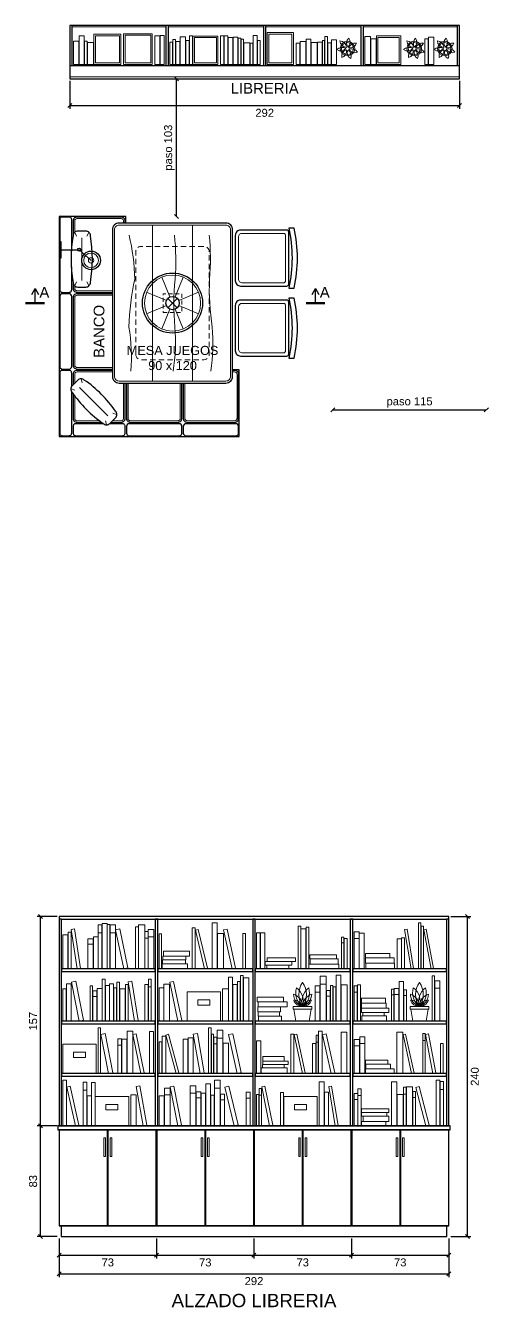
# Model space of a CAD drawing. Header units: centimetres. Extents: x -25 to 947, y -655 to 308.
# Drawn here: x -25 to 322, y -653 to 308 of the extents above; entities that cross this region are included whole.
import ezdxf

# ---------------------------------------------------------------- set-up
doc = ezdxf.new("R2010")
doc.units = ezdxf.units.CM
for name, color, linetype in [('LJ-ALZADOS', 3, 'Continuous'), ('LJ-COTAS', 1, 'Continuous'), ('LJ-ILUMINACION', 6, 'Continuous'), ('LJ-MOBILIARIO', 3, 'Continuous'), ('LJ-TEXTOS', 7, 'Continuous')]:
    doc.layers.add(name, color=color, linetype=linetype)
doc.styles.add('LJ', font='arial.ttf')

# ---------------------------------------------------------------- blocks, each defined once
blk = doc.blocks.new('LJ_LIBRERIA_292x40_4MOD_DET')
at = {"color": 8, "lineweight": 13}
for p, q in [((1.9, -0.8), (72.05, -0.8)), ((73.95, -0.8), (145.05, -0.8)), ((146.95, -0.8), (218.05, -0.8)), ((219.95, -0.8), (290.1, -0.8)), ((0, -38.5), (292, -38.5))]:
    blk.add_line(p, q, dxfattribs=at)
blk.add_line((0, -30), (292, -30))
for points in [[(0, -40), (292, -40), (292, 0), (0, 0)], [(0, -30), (1.9, -30), (1.9, 0), (0, 0)], [(72.05, -30), (73.95, -30), (73.95, 0), (72.05, 0)], [(145.05, -30), (146.95, -30), (146.95, 0), (145.05, 0)], [(218.05, -30), (219.95, -30), (219.95, 0), (218.05, 0)], [(290.1, -30), (292, -30), (292, 0), (290.1, 0)]]:
    blk.add_lwpolyline(points, close=True)
for points in [[(7.01, -29.2), (10.91, -29.2), (10.91, -7.62), (7.01, -7.62)], [(18.02, -29.2), (38.39, -29.2), (38.39, -6.42), (18.02, -6.42)], [(19.22, -28), (37.19, -28), (37.19, -7.62), (19.22, -7.62)], [(40.39, -29.2), (61.83, -29.2), (61.83, -6.07), (40.39, -6.07)], [(41.59, -28), (60.63, -28), (60.63, -7.27), (41.59, -7.27)], [(63.83, -29.2), (67.43, -29.2), (67.43, -7.75), (63.83, -7.75)], [(67.68, -29.2), (70.65, -29.2), (70.65, -7.29), (67.68, -7.29)], [(82.62, -29.2), (86.58, -29.2), (86.58, -8.42), (82.62, -8.42)], [(89.62, -29.2), (92, -29.2), (92, -7.72), (89.62, -7.72)], [(92.25, -29.2), (111, -29.2), (111, -7.8), (92.25, -7.8)], [(93.45, -28), (109.8, -28), (109.8, -9), (93.45, -9)], [(113, -29.2), (115.48, -29.2), (115.48, -7.67), (113, -7.67)], [(115.73, -29.2), (118.3, -29.2), (118.3, -7.63), (115.73, -7.63)], [(118.55, -29.2), (122.08, -29.2), (122.08, -8.85), (118.55, -8.85)], [(122.33, -29.2), (125.87, -29.2), (125.87, -8.71), (122.33, -8.71)], [(126.12, -29.2), (128.22, -29.2), (128.22, -9.33), (126.12, -9.33)], [(137.42, -29.2), (140.43, -29.2), (140.43, -7.33), (137.42, -7.33)], [(147.95, -29.2), (167.5, -29.2), (167.5, -5.24), (147.95, -5.24)], [(149.15, -28), (166.3, -28), (166.3, -6.44), (149.15, -6.44)], [(191.16, -29.2), (193.16, -29.2), (193.16, -8.04), (191.16, -8.04)], [(220.95, -29.2), (225.21, -29.2), (225.21, -8.14), (220.95, -8.14)], [(229.63, -29.2), (248.02, -29.2), (248.02, -7.58), (229.63, -7.58)], [(230.83, -28), (246.82, -28), (246.82, -8.78), (230.83, -8.78)], [(268.61, -29.2), (272.65, -29.2), (272.65, -8.7), (268.61, -8.7)], [(2.9, -29.2), (6.76, -29.2), (6.76, -11.56), (2.9, -11.56)], [(11.16, -29.2), (12.98, -29.2), (12.98, -11.76), (11.16, -11.76)], [(13.23, -29.2), (17.77, -29.2), (17.77, -12.77), (13.23, -12.77)], [(74.95, -29.2), (76.94, -29.2), (76.94, -12.42), (74.95, -12.42)], [(77.19, -29.2), (79.1, -29.2), (79.1, -10.38), (77.19, -10.38)], [(79.35, -29.2), (82.37, -29.2), (82.37, -11.82), (79.35, -11.82)], [(86.83, -29.2), (89.37, -29.2), (89.37, -11.2), (86.83, -11.2)], [(128.47, -29.2), (130.19, -29.2), (130.19, -10.27), (128.47, -10.27)], [(130.44, -29.2), (134.91, -29.2), (134.91, -12.91), (130.44, -12.91)], [(135.16, -29.2), (137.17, -29.2), (137.17, -13.04), (135.16, -13.04)], [(140.68, -29.2), (142.64, -29.2), (142.64, -11.12), (140.68, -11.12)], [(169.5, -29.2), (172.41, -29.2), (172.41, -13.14), (169.5, -13.14)], [(172.66, -29.2), (176.89, -29.2), (176.89, -11.89), (172.66, -11.89)], [(177.14, -29.2), (180.51, -29.2), (180.51, -10.07), (177.14, -10.07)], [(180.76, -29.2), (185.22, -29.2), (185.22, -12.75), (180.76, -12.75)], [(185.47, -29.2), (188.97, -29.2), (188.97, -12.5), (185.47, -12.5)], [(189.22, -29.2), (190.91, -29.2), (190.91, -11.04), (189.22, -11.04)], [(193.41, -29.2), (195.74, -29.2), (195.74, -12.87), (193.41, -12.87)], [(195.99, -29.2), (199.73, -29.2), (199.73, -10.65), (195.99, -10.65)], [(225.46, -29.2), (229.38, -29.2), (229.38, -9.9), (225.46, -9.9)], [(266.02, -29.2), (268.36, -29.2), (268.36, -9.96), (266.02, -9.96)]]:
    blk.add_lwpolyline(points, close=True, dxfattribs=at)
for points in [[(208.28, -16.14, 0.38), (208.96, -9.29, 0.38)], [(258.31, -16.14, 0.38), (259, -9.29, 0.38)], [(281.2, -16.14, 0.38), (281.88, -9.29, 0.38)], [(206.88, -17.15, 0.38), (200.05, -18.01, 0.38)], [(207.34, -16.31, 0.38), (202.41, -11.5, 0.38)], [(207.26, -18.03, 0.38), (203.67, -23.91, 0.38)], [(208.18, -18.28, 0.38), (210.53, -24.76, 0.38)], [(208.95, -17.73, 0.38), (215.48, -19.92, 0.38)], [(209, -16.77, 0.38), (214.78, -13.03, 0.38)], [(256.92, -17.15, 0.38), (250.08, -18.01, 0.38)], [(257.37, -16.31, 0.38), (252.44, -11.5, 0.38)], [(257.29, -18.03, 0.38), (253.7, -23.91, 0.38)], [(258.21, -18.28, 0.38), (260.57, -24.76, 0.38)], [(258.98, -17.73, 0.38), (265.51, -19.92, 0.38)], [(259.03, -16.77, 0.38), (264.82, -13.03, 0.38)], [(279.8, -17.15, 0.38), (272.96, -18.01, 0.38)], [(280.26, -16.31, 0.38), (275.32, -11.5, 0.38)], [(280.17, -18.03, 0.38), (276.58, -23.91, 0.38)], [(281.09, -18.28, 0.38), (283.45, -24.76, 0.38)], [(281.87, -17.73, 0.38), (288.4, -19.92, 0.38)], [(281.91, -16.77, 0.38), (287.7, -13.03, 0.38)]]:
    blk.add_lwpolyline(points, format="xyb", close=True, dxfattribs=at)
for centre, radius in [((207.98, -17.2), 5.5), ((207.98, -17.2), 4.51), ((258.02, -17.2), 5.5), ((258.02, -17.2), 4.51), ((280.9, -17.2), 5.5), ((280.9, -17.2), 4.51)]:
    blk.add_circle(centre, radius, dxfattribs=at)
blk = doc.blocks.new('LJ_RINCON_135x165x50_MESA_90x120_DET')
at = {"color": 8, "lineweight": 13}
for p, q in [((70, 41.5), (70, 158.5)), ((100, 41.5), (100, 158.5)), ((57.6, 139.39), (57.5, 138.5)), ((57.5, 138.5), (57.5, 135.58)), ((57.66, 139.56), (57.6, 139.39)), ((59.01, 141.63), (59, 141.63)), ((59.76, 142.1), (59.01, 141.63)), ((60.61, 142.4), (59.76, 142.1)), ((61.5, 142.5), (60.61, 142.4)), ((62.81, 142.5), (61.5, 142.5)), ((69.31, 142.5), (65.31, 142.5)), ((75.81, 142.5), (71.81, 142.5)), ((82.31, 142.5), (78.31, 142.5)), ((88.81, 142.5), (84.81, 142.5)), ((95.31, 142.5), (91.31, 142.5)), ((101.81, 142.5), (97.81, 142.5)), ((108.31, 142.5), (104.31, 142.5)), ((110.99, 141.63), (110.67, 141.83)), ((111.63, 140.99), (110.99, 141.63)), ((112.1, 140.24), (111.63, 140.99)), ((112.4, 139.39), (112.1, 140.24)), ((112.5, 138.5), (112.4, 139.39)), ((112.5, 138.46), (112.5, 138.5)), ((112.5, 131.96), (112.5, 135.96)), ((57.5, 133.08), (57.5, 129.08)), ((57.5, 126.58), (57.5, 122.58)), ((112.5, 125.46), (112.5, 129.46)), ((57.5, 120.08), (57.5, 116.08)), ((112.5, 118.96), (112.5, 122.96)), ((112.5, 112.46), (112.5, 116.46)), ((57.5, 113.58), (57.5, 109.58)), ((57.5, 107.08), (57.5, 103.08)), ((80, 107), (78, 107)), ((78, 107), (78, 106)), ((85, 107), (82, 107)), ((90, 107), (87, 107)), ((92, 104), (92, 107)), ((112.5, 105.96), (112.5, 109.96)), ((57.5, 100.58), (57.5, 96.58)), ((78, 104), (78, 101)), ((78, 99), (78, 96)), ((92, 99), (92, 102)), ((92, 94), (92, 97)), ((112.5, 99.46), (112.5, 103.46)), ((112.5, 92.96), (112.5, 96.96)), ((57.5, 94.08), (57.5, 90.08)), ((57.5, 87.58), (57.5, 83.58)), ((78, 94), (78, 93)), ((78, 93), (81, 93)), ((83, 93), (86, 93)), ((88, 93), (91, 93)), ((112.5, 86.46), (112.5, 90.46)), ((57.5, 81.08), (57.5, 77.08)), ((112.5, 79.96), (112.5, 83.96)), ((112.5, 73.46), (112.5, 77.46)), ((57.5, 74.58), (57.5, 70.58)), ((57.5, 68.08), (57.5, 64.08)), ((112.5, 66.96), (112.5, 70.96)), ((57.5, 61.58), (57.5, 61.5)), ((57.5, 61.5), (57.6, 60.61)), ((57.6, 60.61), (57.9, 59.76)), ((57.9, 59.76), (58.37, 59.01)), ((58.37, 59.01), (59.01, 58.37)), ((59.01, 58.37), (59.36, 58.15)), ((109.39, 57.6), (110.24, 57.9)), ((110.24, 57.9), (110.99, 58.37)), ((110.99, 58.37), (111.02, 58.4)), ((112.35, 60.47), (112.4, 60.61)), ((112.4, 60.61), (112.5, 61.5)), ((112.5, 61.5), (112.5, 64.46)), ((61.73, 57.5), (65.73, 57.5)), ((68.23, 57.5), (72.23, 57.5)), ((74.73, 57.5), (78.73, 57.5)), ((81.23, 57.5), (85.23, 57.5)), ((87.73, 57.5), (91.73, 57.5)), ((94.23, 57.5), (98.23, 57.5)), ((100.73, 57.5), (104.73, 57.5)), ((107.23, 57.5), (108.5, 57.5)), ((108.5, 57.5), (109.39, 57.6))]:
    blk.add_line(p, q, dxfattribs=at)
for points in [[(50, 159.95), (50, 165), (0, 165), (0, 0)], [(9.5, 138.83), (9.5, 162.5), (9.45, 162.95), (9.3, 163.37), (9.06, 163.75), (8.75, 164.06), (8.37, 164.3), (7.95, 164.45), (7.5, 164.5), (2.5, 164.5), (2.05, 164.45), (1.63, 164.3), (1.25, 164.06), (0.94, 163.75), (0.7, 163.37), (0.55, 162.95), (0.5, 162.5), (0.5, 110)], [(49.5, 159.95), (49.5, 161.5), (49.42, 162.17), (49.2, 162.8), (48.85, 163.37), (48.37, 163.85), (47.8, 164.2), (47.17, 164.42), (46.5, 164.5), (13.5, 164.5), (12.83, 164.42), (12.2, 164.2), (11.63, 163.85), (11.15, 163.37), (10.8, 162.8), (10.58, 162.17), (10.5, 161.5), (10.5, 150.5)], [(0.5, 110), (0.55, 109.55), (0.7, 109.13), (0.94, 108.75), (1.25, 108.44), (1.63, 108.2), (2.05, 108.05), (2.5, 108), (7.5, 108), (7.95, 108.05), (8.37, 108.2), (8.75, 108.44), (9.06, 108.75), (9.3, 109.13), (9.45, 109.55), (9.5, 110), (9.5, 127.17)], [(10.5, 115.5), (10.5, 111)], [(10.5, 111), (10.58, 110.33), (10.8, 109.7), (11.15, 109.13), (11.63, 108.65), (12.2, 108.3), (12.83, 108.08), (13.5, 108), (40.05, 108)], [(40.05, 107), (13.5, 107), (12.83, 106.92), (12.2, 106.7), (11.63, 106.35), (11.15, 105.87), (10.8, 105.3), (10.58, 104.67), (10.5, 104), (10.5, 53.5)], [(0, 0), (135, 0), (135, 50), (129.95, 50)], [(9.5, 37.72), (9.5, 47.5), (9.45, 47.95), (9.3, 48.37), (9.06, 48.75), (8.75, 49.06), (8.37, 49.3), (7.95, 49.45), (7.5, 49.5), (2.5, 49.5), (2.05, 49.45), (1.63, 49.3), (1.25, 49.06), (0.94, 48.75), (0.7, 48.37), (0.55, 47.95), (0.5, 47.5), (0.5, 2.5)], [(10.5, 53.5), (10.58, 52.83), (10.8, 52.2), (11.15, 51.63), (11.63, 51.15), (12.2, 50.8), (12.83, 50.58), (13.5, 50.5), (40.05, 50.5)], [(40.05, 49.5), (13.5, 49.5), (12.83, 49.42), (12.2, 49.2), (11.63, 48.85), (11.15, 48.37), (10.8, 47.8), (10.58, 47.17), (10.5, 46.5), (10.5, 38.78)], [(93, 13.5), (93.08, 12.83), (93.3, 12.2), (93.65, 11.63), (94.13, 11.15), (94.7, 10.8), (95.33, 10.58), (96, 10.5), (131.5, 10.5), (132.17, 10.58), (132.8, 10.8), (133.37, 11.15), (133.85, 11.63), (134.2, 12.2), (134.42, 12.83), (134.5, 13.5), (134.5, 46.5), (134.42, 47.17), (134.2, 47.8), (133.85, 48.37), (133.37, 48.85), (132.8, 49.2), (132.17, 49.42), (131.5, 49.5), (129.95, 49.5)], [(38.78, 10.5), (46.5, 10.5), (47.17, 10.58), (47.8, 10.8), (48.37, 11.15), (48.85, 11.63), (49.2, 12.2), (49.42, 12.83), (49.5, 13.5), (49.5, 40.05)], [(50.5, 13.5), (50.58, 12.83), (50.8, 12.2), (51.15, 11.63), (51.63, 11.15), (52.2, 10.8), (52.83, 10.58), (53.5, 10.5), (89, 10.5), (89.67, 10.58), (90.3, 10.8), (90.87, 11.15), (91.35, 11.63), (91.7, 12.2), (91.92, 12.83), (92, 13.5), (92, 40.05)], [(50.5, 40.05), (50.5, 13.5)], [(93, 40.05), (93, 13.5)], [(0.5, 2.5), (0.55, 2.05), (0.7, 1.63), (0.94, 1.25), (1.25, 0.94), (1.63, 0.7), (2.05, 0.55), (2.5, 0.5), (7.5, 0.5), (7.95, 0.55), (8.37, 0.7), (8.75, 0.94), (9.06, 1.25), (9.3, 1.63), (9.45, 2.05), (9.5, 2.5), (9.5, 33.37)], [(10.5, 32.15), (10.5, 13.5)], [(10.5, 13.5), (10.58, 12.83), (10.8, 12.2), (11.15, 11.63), (11.63, 11.15), (12.2, 10.8), (12.83, 10.58), (13.5, 10.5), (32.15, 10.5)], [(10.5, 2.5), (10.55, 2.05), (10.7, 1.63), (10.94, 1.25), (11.25, 0.94), (11.63, 0.7), (12.05, 0.55), (12.5, 0.5), (47.5, 0.5), (47.95, 0.55), (48.37, 0.7), (48.75, 0.94), (49.06, 1.25), (49.3, 1.63), (49.45, 2.05), (49.5, 2.5), (49.5, 7.5), (49.45, 7.95), (49.3, 8.37), (49.06, 8.75), (48.75, 9.06), (48.37, 9.3), (47.95, 9.45), (47.5, 9.5), (37.72, 9.5)], [(33.37, 9.5), (12.5, 9.5), (12.05, 9.45), (11.63, 9.3), (11.25, 9.06), (10.94, 8.75), (10.7, 8.37), (10.55, 7.95), (10.5, 7.5), (10.5, 2.5)]]:
    blk.add_lwpolyline(points)
for points in [[(23.5, 115.5, 0.085714), (23.5, 150.5, 0.414214), (20, 154), (14, 154, 0.414214), (10.5, 150.5, 0.085714), (10.5, 115.5, 0.414214), (14, 112), (20, 112, 0.414214)], [(40, 45, 0.414214), (45, 40), (125, 40, 0.414214), (130, 45), (130, 155, 0.414214), (125, 160), (45, 160, 0.414214), (40, 155)], [(0.5, 52.5, 0.414214), (2.5, 50.5), (7.5, 50.5, 0.414214), (9.5, 52.5), (9.5, 105, 0.414214), (7.5, 107), (2.5, 107, 0.414214), (0.5, 105)], [(9.74, 33.07, 0.090909), (33.07, 9.74, 0.414214), (38.02, 9.74), (42.26, 13.98, 0.414214), (42.26, 18.93, 0.090909), (18.93, 42.26, 0.414214), (13.98, 42.26), (9.74, 38.02, 0.414214)], [(50.5, 2.5, 0.414214), (52.5, 0.5), (90, 0.5, 0.414214), (92, 2.5), (92, 7.5, 0.414214), (90, 9.5), (52.5, 9.5, 0.414214), (50.5, 7.5)], [(93, 2.5, 0.414214), (95, 0.5), (132.5, 0.5, 0.414214), (134.5, 2.5), (134.5, 7.5, 0.414214), (132.5, 9.5), (95, 9.5, 0.414214), (93, 7.5)]]:
    blk.add_lwpolyline(points, format="xyb", close=True)
for points in [[(48.3, 159.95), (48.3, 161.5), (48.25, 161.9), (48.12, 162.28), (47.91, 162.62), (47.62, 162.91), (47.28, 163.12), (46.9, 163.25), (46.5, 163.3), (13.5, 163.3), (13.1, 163.25), (12.72, 163.12), (12.38, 162.91), (12.09, 162.62), (11.88, 162.28), (11.75, 161.9), (11.7, 161.5), (11.7, 153.12)], [(11.7, 152.8), (13.1, 150.2)], [(17, 117), (17, 149)], [(22.3, 152.8), (20.9, 150.2)], [(11.7, 113.2), (13.1, 115.8)], [(22.3, 113.2), (20.9, 115.8)], [(11.7, 112.88), (11.7, 111)], [(11.7, 111), (11.75, 110.6), (11.88, 110.22), (12.09, 109.88), (12.38, 109.59), (12.72, 109.38), (13.1, 109.25), (13.5, 109.2), (40.05, 109.2)], [(40.05, 105.8), (13.5, 105.8), (13.1, 105.75), (12.72, 105.62), (12.38, 105.41), (12.09, 105.12), (11.88, 104.78), (11.75, 104.4), (11.7, 104), (11.7, 53.5)], [(11.7, 53.5), (11.75, 53.1), (11.88, 52.72), (12.09, 52.38), (12.38, 52.09), (12.72, 51.88), (13.1, 51.75), (13.5, 51.7), (40.05, 51.7)], [(40.05, 48.3), (13.5, 48.3), (13.1, 48.25), (12.72, 48.12), (12.38, 47.91), (12.09, 47.62), (11.88, 47.28), (11.75, 46.9), (11.7, 46.5), (11.7, 39.98)], [(94.2, 13.5), (94.25, 13.1), (94.38, 12.72), (94.59, 12.38), (94.88, 12.09), (95.22, 11.88), (95.6, 11.75), (96, 11.7), (131.5, 11.7), (131.9, 11.75), (132.28, 11.88), (132.62, 12.09), (132.91, 12.38), (133.12, 12.72), (133.25, 13.1), (133.3, 13.5), (133.3, 46.5), (133.25, 46.9), (133.12, 47.28), (132.91, 47.62), (132.62, 47.91), (132.28, 48.12), (131.9, 48.25), (131.5, 48.3), (129.95, 48.3)], [(16.45, 43.04), (17.3, 40.21)], [(39.98, 11.7), (46.5, 11.7), (46.9, 11.75), (47.28, 11.88), (47.62, 12.09), (47.91, 12.38), (48.12, 12.72), (48.25, 13.1), (48.3, 13.5), (48.3, 40.05)], [(51.7, 13.5), (51.75, 13.1), (51.88, 12.72), (52.09, 12.38), (52.38, 12.09), (52.72, 11.88), (53.1, 11.75), (53.5, 11.7), (89, 11.7), (89.4, 11.75), (89.78, 11.88), (90.12, 12.09), (90.41, 12.38), (90.62, 12.72), (90.75, 13.1), (90.8, 13.5), (90.8, 40.05)], [(51.7, 40.05), (51.7, 13.5)], [(94.2, 40.05), (94.2, 13.5)], [(8.96, 35.55), (11.79, 34.7)], [(11.7, 30.71), (11.7, 13.5)], [(15.39, 36.61), (36.61, 15.39)], [(11.7, 13.5), (11.75, 13.1), (11.88, 12.72), (12.09, 12.38), (12.38, 12.09), (12.72, 11.88), (13.1, 11.75), (13.5, 11.7), (30.71, 11.7)], [(35.55, 8.96), (34.7, 11.79)], [(43.04, 16.45), (40.21, 17.3)]]:
    blk.add_lwpolyline(points, dxfattribs=at)
blk.add_lwpolyline([(41.5, 45, 0.414214), (45, 41.5), (125, 41.5, 0.414214), (128.5, 45), (128.5, 155, 0.414214), (125, 158.5), (45, 158.5, 0.414214), (41.5, 155)], format="xyb", close=True, dxfattribs=at)
for points in [[(53.84, 49, 0.06), (52.36, 82, -0.05), (56.8, 118, 0.05), (52.45, 151)], [(85.4, 49, 0.06), (86.81, 82, -0.05), (86.84, 118, 0.05), (86.37, 151)], [(113.6, 49, 0.06), (114.74, 82, -0.05), (112.72, 118, 0.05), (112.41, 151)]]:
    blk.add_lwpolyline(points, format="xyb", dxfattribs=at)
blk = doc.blocks.new('LJ_SILLA_45x47_DET')
for points in [[(-20, -17, 0.414214), (-16, -21), (18.5, -21, 0.414214), (20, -19.5), (20, 19.5, 0.414214), (18.5, 21), (-16, 21, 0.414214), (-20, 17)], [(20, -22.5), (24, -22.5, 0.111111), (24, 22.5), (20, 22.5, -0.111111)]]:
    blk.add_lwpolyline(points, format="xyb", close=True)
at = {"color": 8, "lineweight": 13}
blk.add_lwpolyline([(-17.5, -16, 0.414214), (-15, -18.5), (16.5, -18.5, 0.414214), (17.5, -17.5), (17.5, 17.5, 0.414214), (16.5, 18.5), (-15, 18.5, 0.414214), (-17.5, 16)], format="xyb", close=True, dxfattribs=at)
blk = doc.blocks.new('LJ_LAMPARA_D45_DET')
at = {"color": 8, "lineweight": 13}
for p, q in [((-1.91, 4.62), (-8.04, 19.4)), ((1.91, 4.62), (8.04, 19.4)), ((-4.62, 1.91), (-19.4, 8.04)), ((4.62, 1.91), (19.4, 8.04)), ((-4.62, -1.91), (-19.4, -8.04)), ((-1.91, -4.62), (-8.04, -19.4)), ((1.91, -4.62), (8.04, -19.4)), ((4.62, -1.91), (19.4, -8.04))]:
    blk.add_line(p, q, dxfattribs=at)
for p, q in [((-3.5, -3.5), (3.5, 3.5)), ((-3.5, 3.5), (3.5, -3.5))]:
    blk.add_line(p, q)
for radius in [22.5, 5]:
    blk.add_circle((0, 0), radius)
blk.add_circle((0, 0), 21, dxfattribs=at)
blk = doc.blocks.new('LJ_APLIQUE_DET')
blk.add_lwpolyline([(0, -6), (1.5, -6), (1.5, 6), (0, 6)], close=True)
blk.add_lwpolyline([(1.5, 0), (15, 0), (24, -8)])
for centre, radius in [((15, 0), 1.2), ((24, -8), 7)]:
    blk.add_circle(centre, radius)
at = {"color": 8, "lineweight": 13}
for radius in [5.5, 2]:
    blk.add_circle((24, -8), radius, dxfattribs=at)
blk = doc.blocks.new('LJ_LIBRERIA_ALZ_292x240_4MOD')
blk.add_line((1.9, 238.1), (290.1, 238.1))
at = {"color": 8, "lineweight": 13}
for p, q in [((29.41, 227.84), (32.02, 227.84)), ((38.31, 227.87), (42.2, 227.87)), ((64.36, 223.82), (66.65, 223.82)), ((66.85, 224.87), (70.87, 224.87)), ((220.95, 223.56), (224.66, 223.56)), ((21.59, 219.16), (25.62, 219.16)), ((211.59, 220.17), (213.25, 220.17)), ((66.95, 187.39), (68.89, 187.39)), ((191.93, 183.2), (195.3, 183.2)), ((195.5, 189.28), (200.09, 189.28)), ((220.95, 183.34), (223.32, 183.34)), ((281.38, 186.27), (285.08, 186.27)), ((25.25, 180.11), (28.35, 180.11)), ((200.29, 180.38), (202.99, 180.38)), ((248.99, 181.3), (250.85, 181.3)), ((251.05, 181.61), (254.58, 181.61)), ((258.19, 180.75), (260.19, 180.75)), ((115.97, 144.58), (118.24, 144.58)), ((118.44, 148.85), (122.62, 148.85)), ((192.44, 145.86), (194.15, 145.86)), ((225.19, 144.78), (228.97, 144.78)), ((272.35, 146.92), (274.31, 146.92)), ((44.11, 143.55), (46.89, 143.55)), ((220.95, 143.11), (224.99, 143.11)), ((18.14, 109.82), (20.76, 109.82)), ((78.9, 106.21), (83.13, 106.21)), ((98.21, 107.55), (102.51, 107.55)), ((116.42, 111.21), (120.77, 111.21)), ((149.88, 106), (151.65, 106)), ((223.86, 105.79), (226.16, 105.79)), ((257.99, 106.8), (259.9, 106.8)), ((285.45, 110.32), (287.96, 110.32)), ((102.71, 103.95), (106.13, 103.95)), ((120.97, 102.5), (124, 102.5)), ((140.25, 103.68), (143.11, 103.68)), ((220.95, 102.89), (223.66, 102.89)), ((264.86, 104.19), (266.98, 104.19))]:
    blk.add_line(p, q, dxfattribs=at)
for points in [[(0, 83), (292, 83), (292, 240), (0, 240)], [(0, 83), (1.9, 83), (1.9, 238.1), (0, 238.1)], [(72.05, 83), (73.95, 83), (73.95, 238.1), (72.05, 238.1)], [(145.05, 83), (146.95, 83), (146.95, 238.1), (145.05, 238.1)], [(218.05, 83), (219.95, 83), (219.95, 238.1), (218.05, 238.1)], [(290.1, 83), (292, 83), (292, 238.1), (290.1, 238.1)], [(1.9, 198.85), (72.05, 198.85), (72.05, 200.75), (1.9, 200.75)], [(73.95, 198.85), (145.05, 198.85), (145.05, 200.75), (73.95, 200.75)], [(146.95, 198.85), (218.05, 198.85), (218.05, 200.75), (146.95, 200.75)], [(219.95, 198.85), (290.1, 198.85), (290.1, 200.75), (219.95, 200.75)], [(1.9, 159.6), (72.05, 159.6), (72.05, 161.5), (1.9, 161.5)], [(73.95, 159.6), (145.05, 159.6), (145.05, 161.5), (73.95, 161.5)], [(146.95, 159.6), (218.05, 159.6), (218.05, 161.5), (146.95, 161.5)], [(219.95, 159.6), (290.1, 159.6), (290.1, 161.5), (219.95, 161.5)], [(1.9, 120.35), (72.05, 120.35), (72.05, 122.25), (1.9, 122.25)], [(73.95, 120.35), (145.05, 120.35), (145.05, 122.25), (73.95, 122.25)], [(146.95, 120.35), (218.05, 120.35), (218.05, 122.25), (146.95, 122.25)], [(219.95, 120.35), (290.1, 120.35), (290.1, 122.25), (219.95, 122.25)], [(-1, 80), (293, 80), (293, 83), (-1, 83)], [(0, 8), (292, 8), (292, 80), (0, 80)], [(0.2, 8.2), (36.35, 8.2), (36.35, 79.8), (0.2, 79.8)], [(36.65, 8.2), (72.8, 8.2), (72.8, 79.8), (36.65, 79.8)], [(73.2, 8.2), (109.35, 8.2), (109.35, 79.8), (73.2, 79.8)], [(109.65, 8.2), (145.8, 8.2), (145.8, 79.8), (109.65, 79.8)], [(146.2, 8.2), (182.35, 8.2), (182.35, 79.8), (146.2, 79.8)], [(182.65, 8.2), (218.8, 8.2), (218.8, 79.8), (182.65, 79.8)], [(219.2, 8.2), (255.35, 8.2), (255.35, 79.8), (219.2, 79.8)], [(255.65, 8.2), (291.8, 8.2), (291.8, 79.8), (255.65, 79.8)], [(1.5, 0), (290.5, 0), (290.5, 8), (1.5, 8)]]:
    blk.add_lwpolyline(points, close=True)
for points in [[(13.47, 200.75), (16.07, 201.13), (11.68, 230.69), (9.09, 230.31)], [(29.41, 200.75), (32.02, 200.75), (32.02, 233.78), (29.41, 233.78)], [(32.22, 200.75), (35.94, 200.75), (35.94, 234.87), (32.22, 234.87)], [(36.14, 200.75), (38.11, 200.75), (38.11, 233.91), (36.14, 233.91)], [(38.31, 200.75), (42.2, 200.75), (42.2, 233.82), (38.31, 233.82)], [(48.41, 200.75), (51.6, 201.42), (45.49, 230.67), (42.3, 230)], [(57.36, 200.75), (59.4, 200.75), (59.4, 232.34), (57.36, 232.34)], [(59.6, 200.75), (64.16, 200.75), (64.16, 233.65), (59.6, 233.65)], [(99.7, 200.75), (101.98, 200.75), (101.98, 231.49), (99.7, 231.49)], [(114.77, 200.75), (118.39, 200.75), (118.39, 235.25), (114.77, 235.25)], [(179.16, 200.75), (181, 200.75), (181, 232.8), (179.16, 232.8)], [(181.2, 200.75), (184.91, 200.75), (184.91, 230.74), (181.2, 230.74)], [(185.11, 200.75), (186.96, 200.75), (186.96, 232.07), (185.11, 232.07)], [(269.13, 200.75), (270.92, 200.75), (270.92, 235.18), (269.13, 235.18)], [(271.12, 200.75), (273.05, 200.75), (273.05, 232.85), (271.12, 232.85)], [(2.9, 200.75), (6.67, 200.75), (6.67, 226.17), (2.9, 226.17)], [(6.87, 200.75), (8.99, 200.75), (8.99, 228.37), (6.87, 228.37)], [(21.59, 200.75), (25.62, 200.75), (25.62, 223.21), (21.59, 223.21)], [(25.82, 200.75), (29.21, 200.75), (29.21, 224.7), (25.82, 224.7)], [(64.36, 200.75), (66.65, 200.75), (66.65, 228.88), (64.36, 228.88)], [(66.85, 200.75), (70.87, 200.75), (70.87, 230.17), (66.85, 230.17)], [(74.95, 200.75), (76.7, 200.75), (76.7, 226.97), (74.95, 226.97)], [(109.01, 200.75), (111.13, 201.25), (104.19, 230.32), (102.08, 229.81)], [(118.59, 200.75), (123.18, 200.75), (123.18, 227.37), (118.59, 227.37)], [(129.62, 200.75), (132.14, 201.3), (125.79, 230.5), (123.28, 229.95)], [(137.65, 200.75), (139.67, 200.75), (139.67, 227.3), (137.65, 227.3)], [(147.95, 200.75), (150.68, 200.75), (150.68, 227.77), (147.95, 227.77)], [(150.88, 200.75), (154.07, 200.75), (154.07, 227.86), (150.88, 227.86)], [(211.59, 200.75), (213.25, 200.75), (213.25, 224.44), (211.59, 224.44)], [(213.45, 200.75), (215.71, 200.75), (215.71, 223.56), (213.45, 223.56)], [(220.95, 200.75), (224.66, 200.75), (224.66, 228.57), (220.95, 228.57)], [(224.86, 200.75), (228.58, 200.75), (228.58, 227.6), (224.86, 227.6)], [(253.33, 200.75), (256.39, 200.75), (256.39, 223.22), (253.33, 223.22)], [(256.59, 200.75), (258.71, 200.75), (258.71, 224.01), (256.59, 224.01)], [(263.63, 200.75), (265.45, 201.05), (260.63, 230.53), (258.81, 230.24)], [(278.63, 200.75), (280.5, 201.1), (275.02, 230.47), (273.15, 230.12)], [(78.23, 210.24), (97.7, 210.24), (97.7, 213.91), (78.23, 213.91)], [(229.42, 209.03), (247.74, 209.03), (247.74, 212.38), (229.42, 212.38)], [(77.17, 200.75), (96.31, 200.75), (96.31, 204.48), (77.17, 204.48)], [(77.5, 204.48), (94.76, 204.48), (94.76, 207.52), (77.5, 207.52)], [(77.81, 207.52), (95.07, 207.52), (95.07, 210.24), (77.81, 210.24)], [(154.31, 203.49), (174.32, 203.49), (174.32, 206.3), (154.31, 206.3)], [(155.65, 200.75), (172, 200.75), (172, 203.49), (155.65, 203.49)], [(155.75, 206.3), (177.16, 206.3), (177.16, 209.06), (155.75, 209.06)], [(187.17, 200.75), (209.59, 200.75), (209.59, 204.33), (187.17, 204.33)], [(187.8, 208.15), (207.71, 208.15), (207.71, 211.25), (187.8, 211.25)], [(187.95, 204.33), (208.95, 204.33), (208.95, 208.15), (187.95, 208.15)], [(229.42, 205.02), (250.94, 205.02), (250.94, 209.03), (229.42, 209.03)], [(229.75, 200.75), (251.33, 200.75), (251.33, 205.02), (229.75, 205.02)], [(32.39, 161.5), (34.6, 161.5), (34.6, 192.9), (32.39, 192.9)], [(66.95, 161.5), (68.89, 161.5), (68.89, 193.08), (66.95, 193.08)], [(127.01, 161.5), (129.98, 161.5), (129.98, 194.5), (127.01, 194.5)], [(135.95, 161.5), (137.88, 161.5), (137.88, 195.78), (135.95, 195.78)], [(138.08, 161.5), (142.11, 161.5), (142.11, 193.9), (138.08, 193.9)], [(195.5, 161.5), (200.09, 161.5), (200.09, 195.37), (195.5, 195.37)], [(207.6, 161.5), (211.11, 161.5), (211.11, 196.1), (207.6, 196.1)], [(279.39, 161.5), (281.18, 161.5), (281.18, 195.52), (279.39, 195.52)], [(2.9, 161.5), (5.34, 161.5), (5.34, 185.73), (2.9, 185.73)], [(5.54, 161.5), (9.18, 161.5), (9.18, 189.44), (5.54, 189.44)], [(15.17, 161.5), (18.43, 162.16), (12.54, 191.45), (9.28, 190.79)], [(23.27, 161.5), (25.05, 161.5), (25.05, 188.09), (23.27, 188.09)], [(25.25, 161.5), (28.35, 161.5), (28.35, 184.2), (25.25, 184.2)], [(28.55, 161.5), (32.19, 161.5), (32.19, 186.12), (28.55, 186.12)], [(34.8, 161.5), (37.67, 161.5), (37.67, 188.15), (34.8, 188.15)], [(37.87, 161.5), (40.85, 161.5), (40.85, 189.41), (37.87, 189.41)], [(41.05, 161.5), (43.14, 161.5), (43.14, 186.47), (41.05, 186.47)], [(43.34, 161.5), (45.39, 161.5), (45.39, 190.69), (43.34, 190.69)], [(45.59, 161.5), (49.52, 161.5), (49.52, 185.7), (45.59, 185.7)], [(49.72, 161.5), (51.77, 161.5), (51.77, 189.03), (49.72, 189.03)], [(56.51, 161.5), (59.13, 161.91), (54.49, 191.43), (51.87, 191.02)], [(64.15, 161.5), (66.75, 161.5), (66.75, 189.06), (64.15, 189.06)], [(74.95, 161.5), (78.37, 161.5), (78.37, 186.53), (74.95, 186.53)], [(78.57, 161.5), (82.75, 161.5), (82.75, 189.18), (78.57, 189.18)], [(89.02, 161.5), (91.97, 162.12), (85.79, 191.36), (82.85, 190.73)], [(95.89, 161.5), (120.89, 161.5), (120.89, 183.5), (95.89, 183.5)], [(122.39, 161.5), (126.81, 161.5), (126.81, 185.73), (122.39, 185.73)], [(130.18, 161.5), (133.4, 161.5), (133.4, 188.95), (130.18, 188.95)], [(133.6, 161.5), (135.75, 161.5), (135.75, 191.24), (133.6, 191.24)], [(191.93, 161.5), (195.3, 161.5), (195.3, 187.96), (191.93, 187.96)], [(200.29, 161.5), (202.99, 161.5), (202.99, 184.52), (200.29, 184.52)], [(203.19, 161.5), (204.99, 161.5), (204.99, 188.35), (203.19, 188.35)], [(205.19, 161.5), (207.4, 161.5), (207.4, 187.39), (205.19, 187.39)], [(211.31, 161.5), (215.83, 161.5), (215.83, 188.87), (211.31, 188.87)], [(220.95, 161.5), (223.32, 161.5), (223.32, 188.13), (220.95, 188.13)], [(223.52, 161.5), (225.78, 161.5), (225.78, 188.66), (223.52, 188.66)], [(248.99, 161.5), (250.85, 161.5), (250.85, 185.64), (248.99, 185.64)], [(251.05, 161.5), (254.58, 161.5), (254.58, 186.03), (251.05, 186.03)], [(254.78, 161.5), (257.99, 161.5), (257.99, 191.26), (254.78, 191.26)], [(258.19, 161.5), (260.19, 161.5), (260.19, 184.97), (258.19, 184.97)], [(281.38, 161.5), (285.08, 161.5), (285.08, 191.71), (281.38, 191.71)], [(103.89, 173.6), (112.89, 173.6), (112.89, 177.6), (103.89, 177.6)], [(148.44, 176.13), (168.19, 176.13), (168.19, 179.62), (148.44, 179.62)], [(149.08, 172.24), (170.93, 172.24), (170.93, 176.13), (149.08, 176.13)], [(226.5, 171.27), (244.91, 171.27), (244.91, 175.14), (226.5, 175.14)], [(226.58, 175.14), (244.59, 175.14), (244.59, 178.7), (226.58, 178.7)], [(148.79, 168.54), (165.96, 168.54), (165.96, 172.24), (148.79, 172.24)], [(149.21, 165.32), (165.18, 165.32), (165.18, 168.54), (149.21, 168.54)], [(149.33, 161.5), (166.61, 161.5), (166.61, 165.32), (149.33, 165.32)], [(175.43, 170.5), (189.43, 170.5), (189.43, 172.5), (175.43, 172.5)], [(177.43, 161.5), (187.43, 161.5), (188.93, 170.5), (175.93, 170.5)], [(226.46, 168.11), (246.99, 168.11), (246.99, 171.27), (226.46, 171.27)], [(226.68, 161.5), (245.17, 161.5), (245.17, 165.43), (226.68, 165.43)], [(227.39, 165.43), (243.61, 165.43), (243.61, 168.11), (227.39, 168.11)], [(262.89, 170.5), (276.89, 170.5), (276.89, 172.5), (262.89, 172.5)], [(264.89, 161.5), (274.89, 161.5), (276.39, 170.5), (263.39, 170.5)], [(29.4, 122.25), (31.15, 122.25), (31.15, 156.43), (29.4, 156.43)], [(50.92, 122.25), (55.28, 122.25), (55.28, 154.04), (50.92, 154.04)], [(67.64, 122.25), (70.76, 122.25), (70.76, 153.82), (67.64, 153.82)], [(111.85, 122.25), (113.9, 122.25), (113.9, 156.51), (111.85, 156.51)], [(118.44, 122.25), (122.62, 122.25), (122.62, 154.69), (118.44, 154.69)], [(194.35, 122.25), (197.14, 122.25), (197.14, 154.12), (194.35, 154.12)], [(2.9, 122.25), (27.9, 122.25), (27.9, 144.25), (2.9, 144.25)], [(37.1, 122.25), (40.29, 122.89), (34.45, 152.19), (31.25, 151.55)], [(44.11, 122.25), (46.89, 122.25), (46.89, 148.23), (44.11, 148.23)], [(47.09, 122.25), (50.72, 122.25), (50.72, 147.94), (47.09, 147.94)], [(61.31, 122.25), (63.77, 122.75), (57.85, 152.03), (55.38, 151.54)], [(74.95, 122.25), (77.03, 122.25), (77.03, 146.09), (74.95, 146.09)], [(77.23, 122.25), (79.94, 122.25), (79.94, 150.24), (77.23, 150.24)], [(87.7, 122.25), (89.75, 122.79), (82.09, 151.67), (80.04, 151.13)], [(92.98, 122.25), (96.54, 122.25), (96.54, 148.06), (92.98, 148.06)], [(96.74, 122.25), (100.44, 122.25), (100.44, 149.04), (96.74, 149.04)], [(105.59, 122.25), (108.72, 122.79), (103.67, 152.24), (100.54, 151.7)], [(114.1, 122.25), (115.77, 122.25), (115.77, 151.82), (114.1, 151.82)], [(115.97, 122.25), (118.24, 122.25), (118.24, 149.48), (115.97, 149.48)], [(122.82, 122.25), (126.8, 122.25), (126.8, 144.91), (122.82, 144.91)], [(133.29, 122.25), (136.51, 122.95), (130.12, 152.14), (126.9, 151.44)], [(147.95, 122.25), (151.01, 122.25), (151.01, 146.89), (147.95, 146.89)], [(173.62, 122.25), (175.89, 122.25), (175.89, 151.76), (173.62, 151.76)], [(182.35, 122.25), (184.35, 122.69), (178, 151.88), (175.99, 151.45)], [(189.77, 122.25), (192.24, 122.25), (192.24, 144.87), (189.77, 144.87)], [(192.44, 122.25), (194.15, 122.25), (194.15, 151.04), (192.44, 151.04)], [(203.81, 122.25), (206.54, 122.87), (199.97, 152.01), (197.24, 151.4)], [(211.26, 122.25), (215.64, 122.25), (215.64, 153.3), (211.26, 153.3)], [(220.95, 122.25), (224.99, 122.25), (224.99, 147.69), (220.95, 147.69)], [(225.19, 122.25), (228.97, 122.25), (228.97, 149.73), (225.19, 149.73)], [(253.01, 122.25), (257.55, 122.25), (257.55, 153.19), (253.01, 153.19)], [(264.03, 122.25), (265.88, 122.66), (259.5, 151.85), (257.65, 151.44)], [(272.35, 122.25), (274.31, 122.25), (274.31, 152.34), (272.35, 152.34)], [(279.92, 122.25), (282.26, 122.69), (276.75, 152.06), (274.41, 151.62)], [(285.73, 122.25), (287.57, 122.25), (287.57, 144.89), (285.73, 144.89)], [(10.9, 134.35), (19.9, 134.35), (19.9, 138.35), (10.9, 138.35)], [(152.7, 131.42), (168.56, 131.42), (168.56, 135.15), (152.7, 135.15)], [(151.47, 122.25), (170.81, 122.25), (170.81, 126.61), (151.47, 126.61)], [(152.45, 126.61), (168.68, 126.61), (168.68, 129.01), (152.45, 129.01)], [(152.53, 129.01), (171.62, 129.01), (171.62, 131.42), (152.53, 131.42)], [(229.5, 129.19), (246.24, 129.19), (246.24, 132.16), (229.5, 132.16)], [(229.61, 122.25), (251.01, 122.25), (251.01, 125.84), (229.61, 125.84)], [(229.85, 125.84), (248.28, 125.84), (248.28, 129.19), (229.85, 129.19)], [(2.9, 83), (5.67, 83), (5.67, 117.18), (2.9, 117.18)], [(18.14, 83), (20.76, 83), (20.76, 115.71), (18.14, 115.71)], [(24.41, 83), (26.95, 83), (26.95, 115.53), (24.41, 115.53)], [(116.42, 83), (120.77, 83), (120.77, 117.4), (116.42, 117.4)], [(194.82, 83), (198.49, 83), (198.49, 115.97), (194.82, 115.97)], [(248.95, 83), (253.04, 83), (253.04, 115.93), (248.95, 115.93)], [(282.41, 83), (285.25, 83), (285.25, 117.17), (282.41, 117.17)], [(285.45, 83), (287.96, 83), (287.96, 116.31), (285.45, 116.31)], [(12.4, 83), (14.94, 83.58), (8.31, 112.71), (5.77, 112.14)], [(53.65, 83), (57.69, 83), (57.69, 106.26), (53.65, 106.26)], [(62.98, 83), (65.8, 83.5), (60.62, 112.92), (57.79, 112.43)], [(78.9, 83), (83.13, 83), (83.13, 111.31), (78.9, 111.31)], [(88.89, 83), (91.67, 83.53), (86, 112.87), (83.23, 112.34)], [(98.21, 83), (102.51, 83), (102.51, 112.94), (98.21, 112.94)], [(102.71, 83), (106.13, 83), (106.13, 108.54), (102.71, 108.54)], [(106.33, 83), (109.7, 83), (109.7, 107.6), (106.33, 107.6)], [(109.9, 83), (113.44, 83), (113.44, 114.54), (109.9, 114.54)], [(113.64, 83), (116.22, 83), (116.22, 106.06), (113.64, 106.06)], [(120.97, 83), (124, 83), (124, 106.78), (120.97, 106.78)], [(131.07, 83), (134.1, 83.73), (127.13, 112.78), (124.1, 112.06)], [(140.25, 83), (143.11, 83), (143.11, 108.22), (140.25, 108.22)], [(147.95, 83), (149.68, 83), (149.68, 106.46), (147.95, 106.46)], [(149.88, 83), (151.65, 83), (151.65, 111.05), (149.88, 111.05)], [(157.7, 83), (160.16, 83.5), (154.21, 112.78), (151.75, 112.28)], [(165.78, 83), (168.12, 83), (168.12, 108.02), (165.78, 108.02)], [(198.69, 83), (201.91, 83), (201.91, 108.39), (198.69, 108.39)], [(206.86, 83), (208.97, 83.35), (204.12, 112.83), (202.01, 112.48)], [(220.95, 83), (223.66, 83), (223.66, 107.26), (220.95, 107.26)], [(223.86, 83), (226.16, 83), (226.16, 110.79), (223.86, 110.79)], [(253.24, 83), (257.79, 83), (257.79, 106.47), (253.24, 106.47)], [(257.99, 83), (259.9, 83), (259.9, 112.02), (257.99, 112.02)], [(260.1, 83), (264.66, 83), (264.66, 112.37), (260.1, 112.37)], [(264.86, 83), (266.98, 83), (266.98, 108.85), (264.86, 108.85)], [(274.65, 83), (277.23, 83.67), (269.66, 112.58), (267.08, 111.91)], [(20.96, 83), (24.21, 83), (24.21, 105.54), (20.96, 105.54)], [(27.15, 83), (52.15, 83), (52.15, 105), (27.15, 105)], [(35.15, 95.1), (44.15, 95.1), (44.15, 99.1), (35.15, 99.1)], [(74.95, 83), (78.7, 83), (78.7, 105.66), (74.95, 105.66)], [(168.32, 83), (193.32, 83), (193.32, 105), (168.32, 105)], [(176.32, 95.1), (185.32, 95.1), (185.32, 99.1), (176.32, 99.1)], [(226.42, 93.05), (246.89, 93.05), (246.89, 95.91), (226.42, 95.91)], [(226.54, 90.27), (245.48, 90.27), (245.48, 93.05), (226.54, 93.05)], [(227.82, 86.25), (246.95, 86.25), (246.95, 90.27), (227.82, 90.27)], [(226.54, 83), (244.84, 83), (244.84, 86.25), (226.54, 86.25)], [(33.5, 60), (34.7, 60), (34.7, 74), (33.5, 74)], [(38.3, 60), (39.5, 60), (39.5, 74), (38.3, 74)], [(106.5, 60), (107.7, 60), (107.7, 74), (106.5, 74)], [(111.3, 60), (112.5, 60), (112.5, 74), (111.3, 74)], [(179.5, 60), (180.7, 60), (180.7, 74), (179.5, 74)], [(184.3, 60), (185.5, 60), (185.5, 74), (184.3, 74)], [(252.5, 60), (253.7, 60), (253.7, 74), (252.5, 74)], [(257.3, 60), (258.5, 60), (258.5, 74), (257.3, 74)]]:
    blk.add_lwpolyline(points, close=True, dxfattribs=at)
for points in [[(182.43, 172.5, 0.32), (177.87, 186.54, 0.32)], [(182.43, 172.5, 0.32), (182.43, 190.5, 0.32)], [(182.43, 172.5, 0.32), (186.99, 186.54, 0.32)], [(269.89, 172.5, 0.32), (265.33, 186.54, 0.32)], [(269.89, 172.5, 0.32), (269.89, 190.5, 0.32)], [(269.89, 172.5, 0.32), (274.45, 186.54, 0.32)], [(182.43, 172.5, 0.32), (175.66, 181.82, 0.32)], [(182.43, 172.5, 0.32), (175.73, 177.37, 0.32)], [(182.43, 172.5, 0.32), (189.2, 181.82, 0.32)], [(182.43, 172.5, 0.32), (189.13, 177.37, 0.32)], [(269.89, 172.5, 0.32), (263.12, 181.82, 0.32)], [(269.89, 172.5, 0.32), (263.19, 177.37, 0.32)], [(269.89, 172.5, 0.32), (276.66, 181.82, 0.32)], [(269.89, 172.5, 0.32), (276.59, 177.37, 0.32)]]:
    blk.add_lwpolyline(points, format="xyb", close=True, dxfattribs=at)

msp = doc.modelspace()

# ---------------------------------------------------------------- linework, layer by layer
at = {"layer": 'LJ-COTAS'}
for p, q in [((89.5, 266.5), (86.5, 269.5)), ((8, 266.5), (8, 245.5)), ((88, 165), (88, 268)), ((300, 266.5), (300, 245.5)), ((6.5, 246.5), (9.5, 249.5)), ((8, 248), (300, 248)), ((298.5, 246.5), (301.5, 249.5)), ((89.5, 163.5), (86.5, 166.5)), ((203.5, 18.5), (206.5, 21.5)), ((205, 20), (320, 20)), ((318.5, 18.5), (321.5, 21.5)), ((-1.5, -360), (-16.5, -360)), ((-12.5, -361.5), (-15.5, -358.5)), ((-14, -517), (-14, -360)), ((293.5, -360), (308.5, -360)), ((307.5, -361.5), (304.5, -358.5)), ((306, -600), (306, -360)), ((-1.5, -517), (-16.5, -517)), ((-1.5, -517), (-16.5, -517)), ((-12.5, -518.5), (-15.5, -515.5)), ((-12.5, -518.5), (-15.5, -515.5)), ((-14, -600), (-14, -517)), ((-1.5, -600), (-16.5, -600)), ((-12.5, -601.5), (-15.5, -598.5)), ((0, -601.5), (0, -616.5)), ((0, -601.5), (0, -630.5)), ((73, -601.5), (73, -616.5)), ((73, -601.5), (73, -616.5)), ((146, -601.5), (146, -616.5)), ((146, -601.5), (146, -616.5)), ((219, -601.5), (219, -616.5)), ((219, -601.5), (219, -616.5)), ((292, -601.5), (292, -616.5)), ((292, -601.5), (292, -630.5)), ((293.5, -600), (308.5, -600)), ((307.5, -601.5), (304.5, -598.5)), ((-1.5, -615.5), (1.5, -612.5)), ((0, -614), (73, -614)), ((71.5, -615.5), (74.5, -612.5)), ((71.5, -615.5), (74.5, -612.5)), ((73, -614), (146, -614)), ((144.5, -615.5), (147.5, -612.5)), ((144.5, -615.5), (147.5, -612.5)), ((146, -614), (219, -614)), ((217.5, -615.5), (220.5, -612.5)), ((217.5, -615.5), (220.5, -612.5)), ((219, -614), (292, -614)), ((290.5, -615.5), (293.5, -612.5)), ((-1.5, -629.5), (1.5, -626.5)), ((0, -628), (292, -628)), ((290.5, -629.5), (293.5, -626.5))]:
    msp.add_line(p, q, dxfattribs=at)
for points in [[(-20.5, 106.5), (-18, 111), (-15.5, 106.5)], [(-18, 100), (-18, 111)], [(189.5, 106.5), (192, 111), (194.5, 106.5)], [(192, 100), (192, 111)]]:
    msp.add_lwpolyline(points, dxfattribs=at)
at = {"layer": 'LJ-COTAS', "lineweight": 50}
for points in [[(-25, 100), (-11, 100)], [(185, 100), (199, 100)]]:
    msp.add_lwpolyline(points, dxfattribs=at)

# ---------------------------------------------------------------- block references
at = {"layer": 'LJ-ALZADOS'}
msp.add_blockref('LJ_LIBRERIA_ALZ_292x240_4MOD', (0, -600), dxfattribs=at)
at = {"layer": 'LJ-ILUMINACION'}
for name, p in [('LJ_APLIQUE_DET', (0, 140)), ('LJ_LAMPARA_D45_DET', (85, 100))]:
    msp.add_blockref(name, p, dxfattribs=at)
at = {"layer": 'LJ-MOBILIARIO'}
for name, p in [('LJ_LIBRERIA_292x40_4MOD_DET', (8, 308)), ('LJ_RINCON_135x165x50_MESA_90x120_DET', (0, 0)), ('LJ_SILLA_45x47_DET', (152, 133.75)), ('LJ_SILLA_45x47_DET', (152, 81.25))]:
    msp.add_blockref(name, p, dxfattribs=at)

# ---------------------------------------------------------------- texts
at = {"layer": 'LJ-COTAS', "attachment_point": 5, "style": 'LJ'}
for s, insert, char_height in [('292', (154, 242.6), 6), ('A', (-11, 108), 8), ('A', (199, 108), 8), ('paso 115', (262.5, 25.4), 6), ('73', (36.5, -619.4), 6), ('73', (109.5, -619.4), 6), ('73', (182.5, -619.4), 6), ('73', (255.5, -619.4), 6), ('292', (146, -633.4), 6)]:
    msp.add_mtext(s, dxfattribs=dict(at, insert=insert, char_height=char_height))
at = {"layer": 'LJ-COTAS', "char_height": 6, "attachment_point": 5, "rotation": 90, "style": 'LJ'}
for s, insert in [('paso 103', (82.6, 216.5)), ('157', (-19.4, -438.5)), ('240', (311.4, -480)), ('83', (-19.4, -558.5))]:
    msp.add_mtext(s, dxfattribs=dict(at, insert=insert))
at = {"layer": 'LJ-TEXTOS', "attachment_point": 5, "style": 'LJ'}
for s, insert, char_height in [('LIBRERIA', (154, 261), 8), ('MESA JUEGOS\\P90 x 120', (85, 58.75), 6.8), ('ALZADO LIBRERIA', (146, -648), 10)]:
    msp.add_mtext(s, dxfattribs=dict(at, insert=insert, char_height=char_height))
at = {"layer": 'LJ-TEXTOS', "insert": (30, 78.75), "char_height": 8, "attachment_point": 5, "rotation": 90, "style": 'LJ'}
msp.add_mtext('BANCO', dxfattribs=at)

doc.saveas('drawing.dxf')
